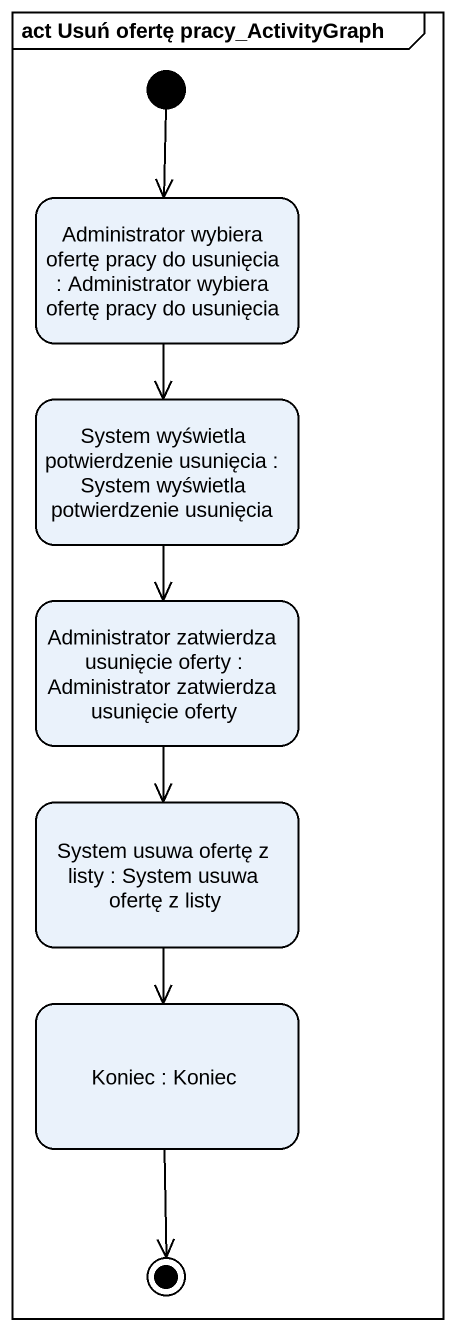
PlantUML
@startuml
mainframe act Usuń ofertę pracy_ActivityGraph
hide empty description
state "Administrator wybiera ofertę pracy do usunięcia : Administrator wybiera ofertę pracy do usunięcia" as Administrator_wybiera
state "System wyświetla potwierdzenie usunięcia : System wyświetla potwierdzenie usunięcia" as System_wyświetla
state "Administrator zatwierdza usunięcie oferty : Administrator zatwierdza usunięcie oferty" as Administrator_zatwierdza
state "System usuwa ofertę z listy : System usuwa ofertę z listy" as System_usuwa_ofertę_z_listy
state "Koniec : Koniec" as Koniec
[*] --> Administrator_wybiera
Administrator_wybiera --> System_wyświetla
System_wyświetla --> Administrator_zatwierdza
Administrator_zatwierdza --> System_usuwa_ofertę_z_listy
System_usuwa_ofertę_z_listy --> Koniec
Koniec --> [*]
@enduml
